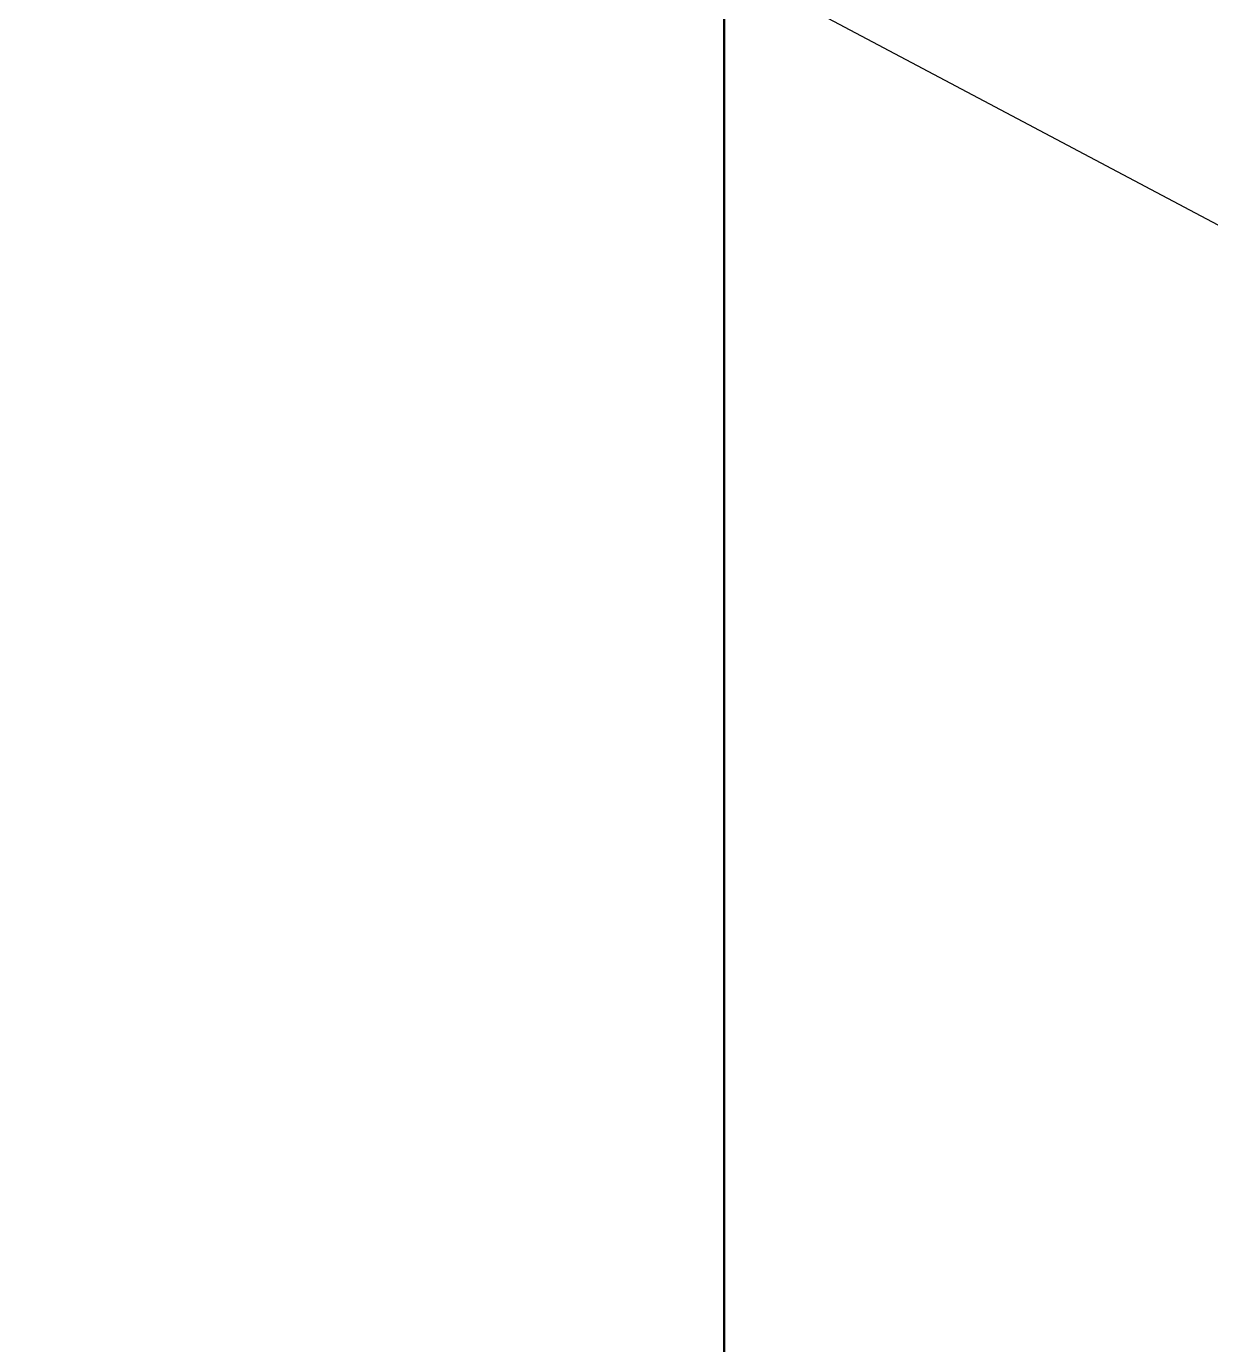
# Model space of a CAD drawing. Header units: millimetres. Extents: x 0 to 2625, y 0 to 1856.
# Drawn here: x 737.5 to 796.1, y 843.9 to 909.2 of the extents above; entities that cross this region are included whole.
import ezdxf

# ---------------------------------------------------------------- set-up
doc = ezdxf.new("R2010")
doc.units = ezdxf.units.MM
doc.header["$LTSCALE"] = 6.25
doc.layers.add('Symbol (ISO)', color=7, linetype='Continuous', lineweight=25)
doc.layers.add('Visible (ISO)', color=7, linetype='Continuous', lineweight=50)
doc.styles.add('Note Text (ISO)', font='tahoma.ttf')
doc.dimstyles.new('Default - Method 1b (ISO)$7', dxfattribs={"dimscale": 6.25, "dimtxt": 3.5, "dimasz": 2.5, "dimexe": 3.175, "dimexo": 0, "dimgap": 0.762, "dimtad": 1, "dimtoh": 1, "dimrnd": 1e-08, "dimtxsty": 'Note Text (ISO)', "dimcen": 0.09, "dimdle": 10, "dimclrd": 256, "dimclre": 256, "dimclrt": 256, "dimazin": 2, "dimtfac": 1, "dimtmove": 0, "dimatfit": 3, "dimfxl": 1, "dimtolj": 1, "dimlwd": -1, "dimlwe": -1, "dimarcsym": 0})

msp = doc.modelspace()

# ---------------------------------------------------------------- linework, layer by layer
at = {"layer": 'Visible (ISO)'}
msp.add_line((772.039, 841.288), (772.039, 912.655), dxfattribs=at)

# ---------------------------------------------------------------- leaders
at = {"layer": 'Symbol (ISO)', "annotation_type": 0, "has_hookline": 1, "hookline_direction": 0, "text_width": 209.245}
msp.add_leader([(737.481, 930.621), (896.433, 846.323), (912.058, 846.323)], dimstyle='Default - Method 1b (ISO)$7', override={"dimtad": 0}, dxfattribs=at)

doc.saveas('drawing.dxf')
